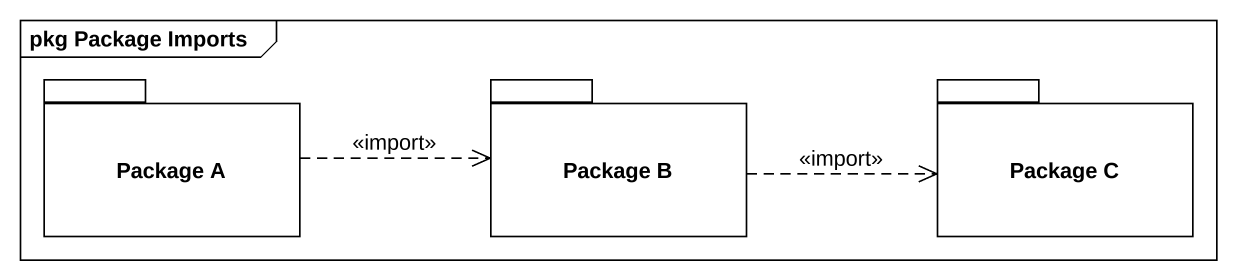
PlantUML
@startuml
mainframe pkg Package Imports
package "Package A" as Package_A {
}
package "Package B" as Package_B {
}
package "Package C" as Package_C {
}
Package_A .right.> Package_B : <<import>>
Package_B .right.> Package_C : <<import>>
@enduml
